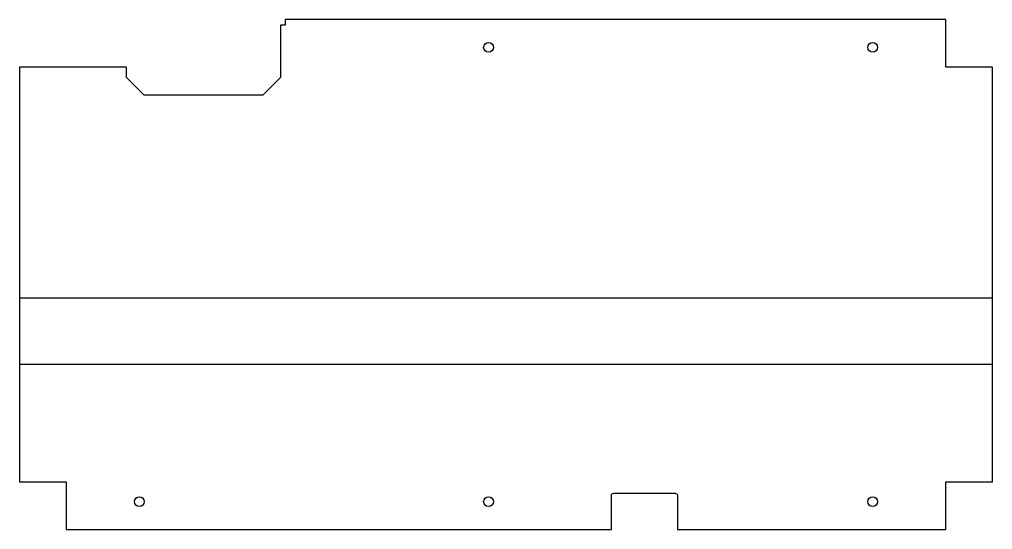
# Model space of a CAD drawing. Extents: x -242 to 176, y 1 to 220.
import ezdxf

# ---------------------------------------------------------------- set-up
doc = ezdxf.new("R2010")
doc.units = 0

# ---------------------------------------------------------------- blocks, each defined once
blk = doc.blocks.new('SKETCH071')
at = {"layer": 'electronics_over_unfold_k0.46_DIN001', "color": 7}
for centre in [(-40, 207.77), (125, 207.77), (-190, 12.5), (-40, 12.5), (125, 12.5)]:
    blk.add_circle(centre, 2.1, dxfattribs=at)
blk = doc.blocks.new('SKETCH072')
at = {"layer": 'electronics_over_unfold_k0.46_DIN001', "color": 12}
for points in [[(-241.5, 100.15), (176.5, 100.15)], [(-241.5, 71.62), (176.5, 71.62)]]:
    blk.add_lwpolyline(points, dxfattribs=at)

msp = doc.modelspace()

# ---------------------------------------------------------------- linework, layer by layer
at = {"layer": 'electronics_over_unfold_k0.46_DIN001', "color": 7}
msp.add_lwpolyline([(176.5, 199.27), (156.5, 199.27), (156.5, 219.77), (-127.41, 219.77), (-127.41, 217.27), (-129.43, 217.27), (-129.43, 194.86), (-137.01, 187.27), (-187.99, 187.27), (-195.57, 194.86), (-195.57, 199.27), (-241.5, 199.27), (-241.5, 21), (-221.5, 21), (-221.5, 0.5), (12.81, 0.5), (12.81, 15.12, -0.414214), (13.81, 16.12), (40.11, 16.12, -0.414214), (41.11, 15.12), (41.11, 0.5), (156.5, 0.5), (156.5, 21), (176.5, 21)], format="xyb", close=True, dxfattribs=at)

# ---------------------------------------------------------------- block references
msp.add_blockref('SKETCH071', (0, 0), dxfattribs=at)
at = {"layer": 'electronics_over_unfold_k0.46_DIN001', "color": 12}
msp.add_blockref('SKETCH072', (0, 0), dxfattribs=at)

doc.saveas('drawing.dxf')
